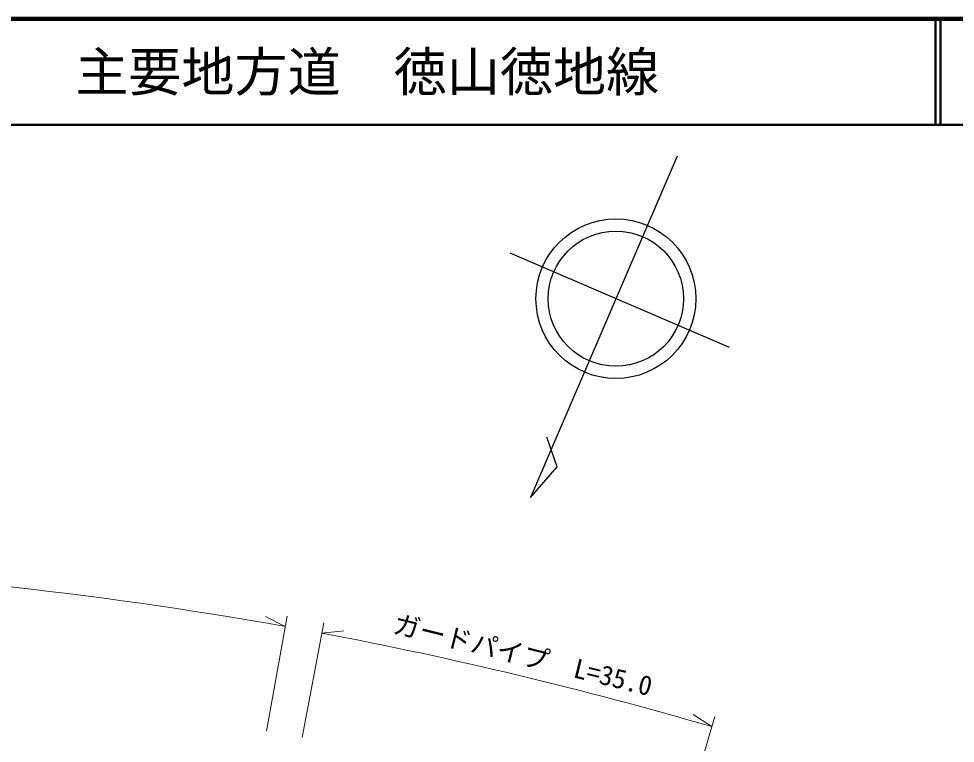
# Model space of a CAD drawing. Units: millimetres, scale not verified. Extents: x 40000 to 680000, y 20000 to 380000.
# Drawn here: x 211412 to 299626, y 311759 to 380000 of the extents above; entities that cross this region are included whole.
import ezdxf
from ezdxf.enums import TextEntityAlignment as Align

# ---------------------------------------------------------------- set-up
doc = ezdxf.new("R2010")
doc.units = ezdxf.units.MM
doc.header["$LTSCALE"] = 1000
for name, color, linetype, lineweight in [('M-BMK-SRVR', 3, 'Continuous', 25), ('M-STR-HTXT', 7, 'Continuous', 13), ('M-TTL', 2, 'Continuous', 140), ('M-TTL-LINE', 7, 'Continuous', 50)]:
    doc.layers.add(name, color=color, linetype=linetype, lineweight=lineweight)
doc.layers.add('M-TTL-TXT', color=7, linetype='Continuous')
doc.styles.add('ＭＳ ゴシック', font='')
doc.styles.get('ＭＳ ゴシック').set_extended_font_data('MS Gothic')

msp = doc.modelspace()

# ---------------------------------------------------------------- linework, layer by layer
at = {"layer": 'M-BMK-SRVR'}
msp.add_line((278373, 349031), (257696, 357911), dxfattribs=at)
msp.add_lwpolyline([(273429, 367068), (259617, 334908), (262116, 337802), (261155, 340593)], dxfattribs=at)
for radius in [7526, 6368]:
    msp.add_circle((267658, 353632), radius, dxfattribs=at)
at = {"layer": 'M-STR-HTXT'}
for p, q in [((236523, 322757), (234660, 323700)), ((236699, 323741), (234762, 312913)), ((240141, 323109), (238106, 312299)), ((239956, 322127), (242033, 322346)), ((276691, 313323), (274940, 314460)), ((276971, 314283), (275289, 308524))]:
    msp.add_line(p, q, dxfattribs=at)
for start, end in [(79.85431, 96.30075), (73.71093, 79.33485)]:
    msp.add_arc((168705, -56223), 385000, start, end, dxfattribs=at)
at = {"layer": 'M-TTL'}
msp.add_line((680000, 380000), (40000, 380000), dxfattribs=at)
at = {"layer": 'M-TTL-LINE'}
for p, q in [((297750, 380000), (297750, 370000)), ((298250, 380000), (298250, 370000)), ((40000, 370000), (680000, 370000))]:
    msp.add_line(p, q, dxfattribs=at)

# ---------------------------------------------------------------- texts
at = {"layer": 'M-STR-HTXT', "style": 'ＭＳ ゴシック'}
msp.add_text('ガードパイプ\u3000L=35.0', height=1833, rotation=346.135, dxfattribs=at).set_placement((258552, 318661), align=Align.BOTTOM_CENTER)
at = {"layer": 'M-TTL-TXT', "style": 'ＭＳ ゴシック'}
msp.add_text('主要地方道\u3000徳山徳地線', height=3666, dxfattribs=at).set_placement((216734, 375000), align=Align.MIDDLE_LEFT)

doc.saveas('drawing.dxf')
